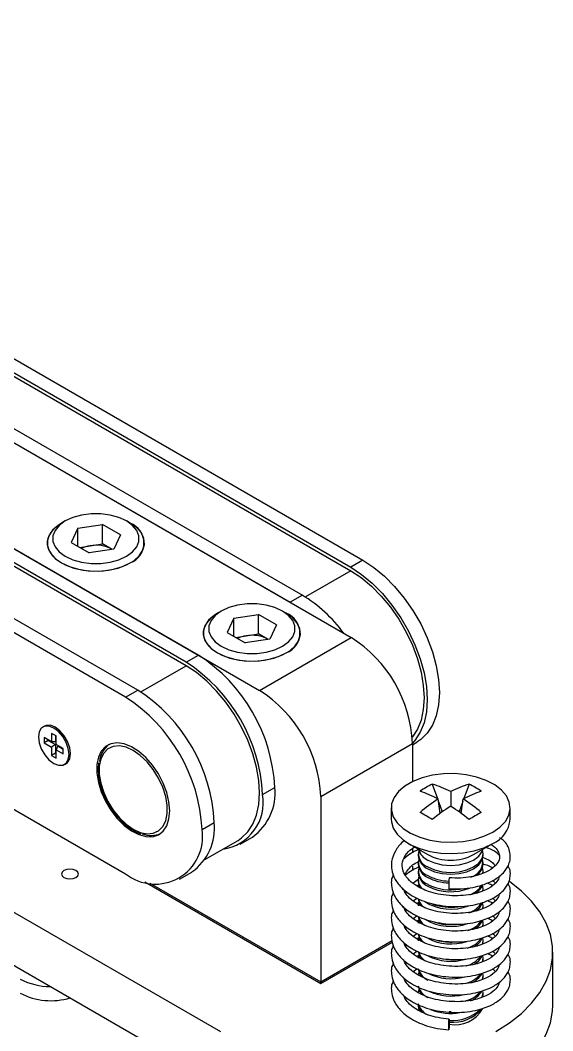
# Model space of a CAD drawing. Header units: millimetres. Extents: x 5 to 292, y 4 to 204.
# Drawn here: x 238.86 to 263.49, y 133.44 to 180.17 of the extents above; entities that cross this region are included whole.
import ezdxf

# ---------------------------------------------------------------- set-up
doc = ezdxf.new("R2010")
doc.units = ezdxf.units.MM

msp = doc.modelspace()

# ---------------------------------------------------------------- linework, layer by layer
at = {"color": 7, "linetype": 'Continuous', "lineweight": 25}
for p, q in [((204.929, 183.939), (254.709, 155.202)), ((198.735, 183.629), (254.172, 151.626)), ((204.363, 183.613), (254.144, 154.875)), ((204.363, 183.449), (254.144, 154.712)), ((202.129, 182.323), (251.909, 153.585)), ((201.563, 181.996), (251.343, 153.259)), ((194.492, 181.18), (249.929, 149.177)), ((247.101, 150.809), (197.32, 179.547)), ((246.535, 150.483), (196.755, 179.22)), ((246.535, 150.32), (196.755, 179.057)), ((243.735, 148.866), (193.955, 177.604)), ((244.301, 149.193), (194.52, 177.93)), ((187.81, 168.217), (248.126, 133.398)), ((187.81, 165.768), (248.126, 130.948)), ((240.949, 157.014), (240.772, 156.912)), ((241.528, 156.68), (241.223, 156.021)), ((241.528, 156.68), (242.669, 156.856)), ((241.528, 155.845), (241.528, 156.68)), ((243.504, 156.374), (242.669, 156.856)), ((242.669, 155.958), (242.669, 156.856)), ((243.954, 156.912), (243.778, 157.014)), ((243.504, 156.374), (243.198, 155.716)), ((241.223, 156.021), (242.058, 155.539)), ((241.615, 155.795), (242.099, 155.87)), ((243.198, 155.716), (242.058, 155.539)), ((242.099, 155.87), (242.669, 155.958)), ((243.086, 155.717), (242.669, 155.958)), ((243.111, 155.702), (243.086, 155.717)), ((243.111, 155.702), (243.086, 155.717)), ((254.709, 155.202), (254.144, 154.875)), ((251.909, 153.585), (251.343, 153.259)), ((248.161, 152.85), (247.984, 152.748)), ((251.167, 152.748), (250.99, 152.85)), ((248.741, 152.516), (248.435, 151.858)), ((248.741, 152.516), (249.881, 152.692)), ((248.741, 151.681), (248.741, 152.516)), ((250.716, 152.21), (249.881, 152.692)), ((249.881, 151.794), (249.881, 152.692)), ((250.716, 152.21), (250.411, 151.552)), ((248.435, 151.858), (249.27, 151.376)), ((248.827, 151.631), (249.311, 151.706)), ((250.411, 151.552), (249.27, 151.376)), ((249.311, 151.706), (249.881, 151.794)), ((250.299, 151.553), (249.881, 151.794)), ((249.929, 149.177), (254.172, 151.626)), ((250.323, 151.539), (250.299, 151.553)), ((250.324, 151.539), (250.299, 151.553)), ((226.623, 150.579), (243.735, 140.701)), ((246.535, 150.483), (247.101, 150.809)), ((243.735, 148.866), (244.301, 149.193)), ((239.982, 147.527), (239.912, 147.487)), ((240.305, 146.804), (239.97, 146.998)), ((239.97, 146.998), (239.97, 146.753)), ((240.163, 146.865), (239.97, 146.753)), ((239.97, 146.753), (240.305, 146.559)), ((240.163, 146.887), (240.163, 146.865)), ((240.163, 146.865), (240.498, 146.671)), ((240.305, 147.192), (240.305, 146.804)), ((240.518, 147.07), (240.305, 147.192)), ((240.498, 146.797), (240.305, 146.804)), ((240.498, 147.081), (240.498, 146.797)), ((240.518, 146.682), (240.518, 147.07)), ((257, 146.668), (257.209, 146.789)), ((240.498, 146.671), (240.305, 146.559)), ((240.305, 146.559), (240.305, 146.171)), ((240.498, 146.671), (240.498, 146.283)), ((240.854, 146.488), (240.518, 146.682)), ((240.608, 146.608), (240.518, 146.437)), ((240.518, 146.049), (240.518, 146.437)), ((240.518, 146.437), (240.854, 146.243)), ((240.608, 146.608), (240.854, 146.466)), ((240.854, 146.243), (240.854, 146.488)), ((252.758, 144.278), (257, 146.727)), ((257, 146.727), (257, 144.961)), ((240.498, 146.283), (240.305, 146.171)), ((240.305, 146.171), (240.518, 146.049)), ((240.498, 146.283), (240.518, 146.272)), ((240.912, 145.755), (240.982, 145.795)), ((250.071, 144.359), (250.636, 144.686)), ((257.919, 144.842), (258.155, 144.174)), ((258.768, 144.496), (258.768, 143.822)), ((259.617, 144.842), (259.381, 144.174)), ((252.758, 144.278), (252.758, 135.704)), ((258.287, 143.493), (258.184, 144.159)), ((258.202, 144.042), (258.374, 143.556)), ((259.334, 144.042), (259.162, 143.556)), ((259.249, 143.493), (259.352, 144.159)), ((256.018, 143.745), (256.018, 143.216)), ((261.518, 143.216), (261.518, 143.745)), ((247.27, 142.743), (247.836, 143.069)), ((247.401, 141.357), (248.935, 142.243)), ((249.035, 142.07), (249.601, 142.396)), ((256.823, 142.094), (257.707, 141.583)), ((259.829, 141.583), (260.713, 142.094)), ((257, 141.868), (257, 141.668)), ((257.268, 141.627), (257.268, 141.545)), ((260.268, 141.545), (260.268, 141.627)), ((257.268, 141.225), (257.268, 141.143)), ((260.268, 141.143), (260.268, 141.225)), ((246.235, 140.453), (246.8, 140.78)), ((257, 141.051), (257, 140.852)), ((257.268, 140.822), (257.268, 140.74)), ((260.268, 140.74), (260.268, 140.822)), ((244.62, 140.32), (252.758, 135.622)), ((244.859, 140.264), (252.758, 135.704)), ((257.268, 140.42), (257.268, 140.338)), ((256.655, 139.838), (256.699, 139.906)), ((256.742, 139.868), (256.673, 139.814)), ((257.32, 140.196), (257.198, 140.147)), ((257.294, 140.178), (257.274, 140.097)), ((260.268, 139.936), (260.268, 140.017)), ((257.034, 139.444), (257.203, 139.571)), ((257.318, 139.379), (257.198, 139.33)), ((257.297, 139.381), (257.268, 139.212)), ((256.655, 139.021), (256.699, 139.09)), ((256.742, 139.052), (256.673, 138.997)), ((260.268, 139.131), (260.268, 139.212)), ((257.034, 138.627), (257.203, 138.755)), ((257.316, 138.562), (257.198, 138.514)), ((257.293, 138.563), (257.268, 138.407)), ((260.268, 138.326), (260.268, 138.407)), ((256.655, 138.205), (256.699, 138.273)), ((256.742, 138.235), (256.673, 138.181)), ((257.034, 137.811), (257.203, 137.938)), ((252.758, 135.704), (256.056, 137.608)), ((252.758, 135.622), (256.073, 137.536)), ((256.655, 137.388), (256.699, 137.456)), ((256.742, 137.419), (256.673, 137.364)), ((257.314, 137.744), (257.198, 137.697)), ((257.289, 137.746), (257.268, 137.603)), ((260.268, 137.521), (260.268, 137.603)), ((257.034, 136.994), (257.203, 137.122)), ((257.294, 136.958), (257.268, 136.798)), ((263.49, 134.622), (263.49, 137.071)), ((256.655, 136.572), (256.699, 136.64)), ((256.742, 136.602), (256.673, 136.548)), ((257.327, 136.933), (257.198, 136.88)), ((260.262, 136.638), (260.268, 136.716)), ((260.268, 136.716), (260.268, 136.798)), ((257.034, 136.178), (257.203, 136.305)), ((257.294, 136.153), (257.268, 135.993)), ((252.758, 135.704), (252.758, 135.622)), ((256.655, 135.755), (256.699, 135.823)), ((260.26, 135.821), (260.268, 135.911)), ((260.268, 135.911), (260.268, 135.993)), ((257.294, 135.348), (257.268, 135.188)), ((260.257, 135.003), (260.268, 135.106)), ((260.268, 135.106), (260.268, 135.188)), ((257.294, 134.543), (257.28, 134.492))]:
    msp.add_line(p, q, dxfattribs=at)
at = {"color": 8, "linetype": 'Continuous', "lineweight": 25}
for p, q in [((254.144, 154.712), (252.048, 153.502)), ((244.438, 149.109), (246.535, 150.32))]:
    msp.add_line(p, q, dxfattribs=at)
at = {"color": 7, "linetype": 'Continuous', "lineweight": 25, "flags": 128}
for points in [[(243.777, 157.014), (243.427, 157.175), (243.024, 157.288), (242.587, 157.345), (242.139, 157.345), (241.703, 157.288), (241.299, 157.175), (240.949, 157.014), (240.67, 156.812), (240.475, 156.579), (240.376, 156.327), (240.376, 156.068), (240.475, 155.816), (240.67, 155.583), (240.949, 155.381), (241.299, 155.22), (241.703, 155.108), (242.139, 155.05), (242.587, 155.05), (243.024, 155.108), (243.427, 155.22), (243.777, 155.381), (244.057, 155.583), (244.251, 155.816), (244.351, 156.068), (244.351, 156.327), (244.251, 156.579), (244.057, 156.812), (243.777, 157.014)], [(240.772, 156.912), (240.615, 156.811), (240.358, 156.583), (240.19, 156.33), (240.116, 156.062), (240.141, 155.79), (240.263, 155.528), (240.476, 155.286), (240.772, 155.075), (241.138, 154.904), (241.557, 154.781), (242.011, 154.711), (242.481, 154.696), (242.946, 154.739), (243.385, 154.836), (243.779, 154.984), (244.112, 155.176), (244.368, 155.404), (244.537, 155.657), (244.61, 155.926), (244.585, 156.197), (244.464, 156.459), (244.25, 156.701), (243.954, 156.912), (243.954, 156.912)], [(240.772, 156.912), (240.476, 156.701), (240.263, 156.459), (240.141, 156.197), (240.116, 155.926), (240.19, 155.657), (240.358, 155.404), (240.615, 155.176), (240.947, 154.984), (241.342, 154.836), (241.781, 154.739), (242.245, 154.696), (242.715, 154.711), (243.17, 154.781), (243.589, 154.904), (243.954, 155.075)], [(254.709, 155.202), (255.212, 154.87), (255.705, 154.461), (256.178, 153.985), (256.621, 153.45), (257.025, 152.868), (257.381, 152.25), (257.684, 151.609), (257.925, 150.958), (258.102, 150.311), (258.209, 149.68), (258.245, 149.078), (258.209, 148.518), (258.102, 148.01), (257.925, 147.566), (257.684, 147.195), (257.381, 146.903), (257.209, 146.789)], [(254.144, 154.875), (254.647, 154.543), (255.14, 154.135), (255.612, 153.658), (256.055, 153.124), (256.459, 152.541), (256.816, 151.924), (257.118, 151.283), (257.36, 150.632), (257.536, 149.984), (257.643, 149.353), (257.679, 148.751), (257.643, 148.191), (257.536, 147.684), (257.36, 147.24), (257.118, 146.868), (257, 146.738)], [(254.144, 154.712), (254.627, 154.393), (255.1, 154.001), (255.554, 153.544), (255.979, 153.03), (256.366, 152.471), (256.709, 151.878), (256.999, 151.263), (257.231, 150.638), (257.4, 150.017), (257.503, 149.411), (257.538, 148.833), (257.503, 148.295), (257.4, 147.808), (257.231, 147.382), (256.999, 147.025), (256.99, 147.014)], [(250.99, 152.85), (250.64, 153.012), (250.236, 153.124), (249.8, 153.181), (249.352, 153.181), (248.915, 153.124), (248.512, 153.012), (248.161, 152.85), (247.882, 152.648), (247.688, 152.415), (247.588, 152.163), (247.588, 151.905), (247.688, 151.653), (247.882, 151.42), (248.161, 151.218), (248.512, 151.056), (248.915, 150.944), (249.352, 150.887), (249.8, 150.887), (250.236, 150.944), (250.64, 151.056), (250.99, 151.218), (251.269, 151.42), (251.463, 151.653), (251.563, 151.905), (251.563, 152.163), (251.463, 152.415), (251.269, 152.648), (250.99, 152.85)], [(247.984, 152.748), (247.827, 152.647), (247.571, 152.42), (247.402, 152.166), (247.329, 151.898), (247.353, 151.627), (247.475, 151.364), (247.689, 151.122), (247.985, 150.911), (248.35, 150.741), (248.769, 150.617), (249.224, 150.547), (249.693, 150.533), (250.158, 150.575), (250.597, 150.673), (250.992, 150.82), (251.324, 151.012), (251.58, 151.24), (251.749, 151.494), (251.823, 151.762), (251.798, 152.033), (251.676, 152.295), (251.463, 152.537), (251.167, 152.748), (251.167, 152.748)], [(247.984, 152.748), (247.689, 152.537), (247.475, 152.295), (247.353, 152.033), (247.329, 151.762), (247.402, 151.494), (247.571, 151.24), (247.827, 151.012), (248.16, 150.82), (248.554, 150.673), (248.993, 150.575), (249.458, 150.533), (249.928, 150.547), (250.382, 150.617), (250.801, 150.741), (251.167, 150.911)], [(248.935, 142.243), (249.1, 142.353), (249.39, 142.633), (249.622, 142.99), (249.792, 143.416), (249.895, 143.903), (249.929, 144.441), (249.895, 145.018), (249.792, 145.624), (249.622, 146.246), (249.39, 146.871), (249.1, 147.486), (248.758, 148.079), (248.37, 148.638), (247.945, 149.151), (247.491, 149.609), (247.018, 150.001), (246.535, 150.32)], [(240.412, 145.804), (240.63, 145.718), (240.827, 145.72), (240.984, 145.81), (241.084, 145.98), (241.119, 146.212), (241.084, 146.485), (240.984, 146.77), (240.827, 147.041), (240.63, 147.271), (240.412, 147.437), (240.193, 147.523), (239.996, 147.521), (239.839, 147.431), (239.739, 147.261), (239.704, 147.029), (239.739, 146.756), (239.839, 146.471), (239.996, 146.2), (240.193, 145.97), (240.412, 145.804)], [(240.982, 145.795), (241.054, 145.851), (241.155, 146.021), (241.189, 146.253), (241.155, 146.525), (241.054, 146.811), (240.898, 147.082), (240.701, 147.312), (240.482, 147.478), (240.264, 147.564), (240.067, 147.562), (239.982, 147.527)], [(245.775, 143.606), (245.74, 144.018), (245.638, 144.453), (245.473, 144.893), (245.25, 145.32), (244.981, 145.717), (244.674, 146.068), (244.344, 146.357), (244.003, 146.574), (243.666, 146.709), (243.346, 146.757), (243.056, 146.715), (242.809, 146.587), (242.614, 146.376), (242.479, 146.091), (242.411, 145.745), (242.411, 145.351), (242.479, 144.925), (242.614, 144.486), (242.809, 144.05), (243.056, 143.635), (243.346, 143.26), (243.666, 142.938), (244.003, 142.684), (244.344, 142.507), (244.674, 142.415), (244.981, 142.412), (245.25, 142.497), (245.473, 142.668), (245.638, 142.917), (245.74, 143.234), (245.775, 143.606)], [(244.089, 142.758), (244.417, 142.608), (244.73, 142.545), (245.016, 142.57), (245.261, 142.684), (245.455, 142.88), (245.589, 143.15), (245.658, 143.483), (245.658, 143.864), (245.589, 144.276), (245.455, 144.702), (245.261, 145.122), (245.016, 145.518), (244.73, 145.873), (244.417, 146.172), (244.089, 146.401), (243.76, 146.551), (243.447, 146.614), (243.161, 146.589), (242.916, 146.475), (242.722, 146.279), (242.588, 146.009), (242.519, 145.676), (242.519, 145.295), (242.588, 144.883), (242.722, 144.457), (242.916, 144.037), (243.161, 143.641), (243.447, 143.286), (243.76, 142.987), (244.089, 142.758)], [(260.713, 142.623), (261.045, 142.855), (261.296, 143.12), (261.455, 143.408), (261.517, 143.707), (261.48, 144.008), (261.345, 144.3), (261.116, 144.571), (260.803, 144.813), (260.416, 145.016), (259.97, 145.173), (259.48, 145.279), (258.964, 145.329), (258.442, 145.321), (257.931, 145.257), (257.45, 145.139), (257.017, 144.969), (256.647, 144.756), (256.354, 144.506), (256.149, 144.229), (256.037, 143.934), (256.025, 143.632), (256.112, 143.334), (256.294, 143.051), (256.567, 142.794), (256.918, 142.57), (257.337, 142.39), (257.807, 142.258), (258.312, 142.18), (258.833, 142.158), (259.353, 142.194), (259.851, 142.286), (260.309, 142.43), (260.713, 142.623)], [(256.018, 143.216), (256.025, 143.103), (256.112, 142.805), (256.294, 142.523), (256.567, 142.265), (256.918, 142.042), (257.337, 141.861), (257.807, 141.729), (258.312, 141.651), (258.833, 141.629), (259.353, 141.665), (259.851, 141.757), (260.309, 141.902), (260.713, 142.094)], [(257.707, 141.335), (258.018, 141.198), (258.38, 141.111), (258.768, 141.082), (259.156, 141.111), (259.518, 141.198), (259.829, 141.335), (260.067, 141.515), (260.217, 141.724), (260.254, 141.829)], [(257.707, 141.015), (258.018, 140.877), (258.38, 140.791), (258.768, 140.761), (259.156, 140.791), (259.518, 140.877), (259.829, 141.015), (260.067, 141.194), (260.217, 141.403), (260.268, 141.627), (260.242, 141.787)], [(257.707, 140.933), (258.018, 140.795), (258.38, 140.709), (258.768, 140.679), (259.156, 140.709), (259.518, 140.795), (259.829, 140.933), (260.067, 141.112), (260.217, 141.321), (260.268, 141.545)], [(241.437, 140.843), (241.31, 140.892), (241.161, 140.909), (241.012, 140.892), (240.885, 140.843), (240.801, 140.77), (240.771, 140.684), (240.801, 140.598), (240.885, 140.525), (241.012, 140.476), (241.161, 140.459), (241.31, 140.476), (241.437, 140.525), (241.521, 140.598), (241.551, 140.684), (241.521, 140.77), (241.437, 140.843)], [(260.257, 140.719), (260.268, 140.822), (260.242, 140.982)], [(257.268, 140.338), (257.319, 140.114), (257.351, 140.054)], [(260.854, 133.398), (261.484, 133.802), (262.038, 134.242), (262.509, 134.713), (262.892, 135.209), (263.183, 135.727), (263.379, 136.259), (263.478, 136.799), (263.478, 137.343), (263.379, 137.884), (263.183, 138.416), (262.892, 138.933), (262.509, 139.43), (262.038, 139.901), (261.487, 140.339)], [(260.254, 139.901), (260.268, 140.017), (260.242, 140.179)], [(257.268, 139.533), (257.319, 139.309), (257.361, 139.233)], [(257.274, 139.537), (257.319, 139.391), (257.445, 139.207)], [(260.251, 139.083), (260.268, 139.212), (260.245, 139.363)], [(257.268, 138.728), (257.319, 138.504), (257.371, 138.413)], [(257.276, 138.721), (257.319, 138.586), (257.459, 138.388)], [(260.248, 138.266), (260.268, 138.407), (260.248, 138.547)], [(257.268, 137.923), (257.319, 137.699), (257.382, 137.592)], [(260.244, 137.448), (260.268, 137.603), (260.251, 137.732)], [(257.268, 137.118), (257.319, 136.894), (257.394, 136.772)], [(258.396, 136.764), (258.768, 136.737), (258.832, 136.737)], [(260.24, 136.63), (260.268, 136.798), (260.254, 136.916)], [(257.268, 136.314), (257.319, 136.089), (257.405, 135.952)], [(260.235, 135.813), (260.268, 135.993), (260.256, 136.101)], [(257.268, 135.509), (257.319, 135.285), (257.418, 135.131)], [(260.23, 134.995), (260.268, 135.188), (260.258, 135.286)], [(248.126, 130.948), (248.826, 130.584), (249.588, 130.264), (250.404, 129.992), (251.265, 129.771), (252.161, 129.603), (253.082, 129.49), (254.019, 129.433), (254.961, 129.433), (255.898, 129.49), (256.819, 129.603), (257.715, 129.771), (258.576, 129.992), (259.392, 130.264), (260.154, 130.584), (260.854, 130.948), (261.484, 131.352), (262.038, 131.792), (262.509, 132.263), (262.892, 132.76), (263.183, 133.277), (263.379, 133.809), (263.478, 134.35), (263.49, 134.622)], [(257.268, 134.704), (257.319, 134.48), (257.431, 134.311)], [(258.698, 134.323), (258.768, 134.322), (258.792, 134.322)], [(258.698, 133.87), (258.698, 133.781), (258.696, 133.684), (258.693, 133.593), (258.69, 133.522), (258.686, 133.482), (258.684, 133.48), (258.682, 133.515), (258.681, 133.582), (258.682, 133.671), (258.684, 133.768), (258.686, 133.859), (258.69, 133.93), (258.693, 133.97), (258.696, 133.972), (258.698, 133.937), (258.698, 133.87)]]:
    msp.add_lwpolyline(points, dxfattribs=at)
at = {"color": 7, "linetype": 'Continuous', "lineweight": 25}
for centre, radius, start, end in [((243.599, 155.994), 0.985, 291.1153, 68.8687), ((242.292, 154.514), 1.37, 98.1327, 115.7537), ((242.365, 154.323), 1.57, 62.643, 99.771), ((248.325, 147.755), 6.843, 36.4889, 58.421), ((250.812, 151.83), 0.985, 291.1153, 68.8687), ((249.505, 150.35), 1.37, 98.1326, 115.7538), ((249.577, 150.159), 1.57, 62.643, 99.771), ((250.903, 146.473), 6.102, 2.3869, 57.6131), ((242.904, 144.304), 7.742, 2.8282, 57.1718), ((242.338, 143.977), 7.742, 2.8282, 57.1718), ((240.103, 142.687), 7.742, 2.8282, 57.1718), ((246.661, 144.023), 6.102, 2.3869, 57.6131), ((239.538, 142.361), 7.742, 2.8282, 57.1718), ((243.611, 145.808), 1.084, 126.0692, 175.2229), ((248.157, 144.428), 2.492, 305.3848, 5.9274), ((259.995, 140.595), 4.727, 116.051, 123.9436), ((255.387, 138.812), 6.035, 62.3894, 70.9649), ((256.355, 139.781), 5.297, 62.8994, 72.8285), ((261.181, 139.781), 5.296, 107.1711, 117.101), ((262.149, 138.812), 6.034, 109.0346, 117.6111), ((257.541, 140.595), 4.727, 56.0563, 63.9491), ((247.937, 143.984), 2.166, 277.8977, 9.9599), ((262.361, 137.743), 7.656, 123.0607, 130.8258), ((255.175, 137.742), 7.657, 49.1746, 56.9388), ((246.553, 124.172), 22.173, 59.162, 60.8433), ((263.828, 135.898), 9.402, 122.5604, 128.9402), ((253.707, 135.897), 9.403, 51.0603, 57.4391), ((270.984, 124.172), 22.173, 119.1567, 120.838), ((245.357, 142.812), 2.492, 305.3848, 5.9274), ((260.196, 143.315), 1.326, 292.9317, 355.7482), ((245.105, 142.41), 2.191, 231.2817, 8.729), ((244.917, 143.56), 1.09, 247.85, 293.5777), ((257.95, 141.642), 0.672, 167.4741, 248.8199), ((258.056, 142.066), 0.81, 197.8847, 244.5271), ((258.017, 141.619), 0.753, 185.63, 245.6898), ((257.95, 141.239), 0.672, 167.4741, 248.8199), ((258.768, 143.597), 2.276, 242.2171, 297.7776), ((259.503, 141.266), 0.749, 284.2185, 9.1563), ((258.017, 141.217), 0.753, 185.63, 245.6898), ((258.017, 140.814), 0.753, 185.63, 245.6898), ((257.95, 140.837), 0.672, 167.4741, 248.8199), ((259.576, 141.197), 0.695, 304.9524, 355.5469), ((257.827, 140.419), 0.557, 163.1522, 224.6878), ((258.717, 142.502), 2.142, 241.9004, 269.164), ((258.716, 142.42), 2.142, 241.8983, 269.1104), ((258.772, 142.295), 2.342, 242.9453, 280.3926), ((262.061, 140.193), 3.381, 174.6551, 181.3431), ((258.774, 142.183), 2.315, 242.567, 291.8828), ((259.162, 140.078), 0.482, 175.7012, 188.2948), ((259.272, 140.751), 1.099, 290.0142, 327.8763), ((259.518, 140.444), 0.772, 304.1734, 339.2702), ((258.782, 141.326), 2.264, 237.7771, 291.0616), ((258.765, 141.551), 2.402, 249.7074, 278.1597), ((259.253, 139.967), 1.128, 288.3527, 326.7771), ((259.505, 139.649), 0.788, 302.6003, 338.0225), ((258.78, 140.541), 2.283, 239.1086, 289.7975), ((258.768, 140.823), 2.477, 252.6079, 275.7242), ((259.234, 139.184), 1.156, 286.735, 325.7055), ((259.491, 138.854), 0.805, 301.064, 336.7994), ((257.957, 138.072), 0.699, 193.943, 228.1784), ((258.777, 139.802), 2.347, 242.8913, 288.2169), ((258.767, 140.039), 2.498, 255.1868, 273.6096), ((259.215, 138.401), 1.185, 285.1594, 324.6611), ((259.477, 138.059), 0.823, 299.5655, 335.5983), ((257.978, 137.279), 0.723, 195.7321, 231.5695), ((258.777, 138.999), 2.348, 242.9124, 287.0759), ((259.147, 137.693), 1.298, 284.9634, 322.2433), ((259.458, 137.268), 0.846, 297.3886, 334.3953), ((258.057, 136.515), 0.811, 198.1403, 244.5016), ((258.777, 138.196), 2.349, 242.929, 285.9356), ((259.128, 136.918), 1.334, 283.5042, 320.8454), ((259.314, 136.6), 1.037, 294.178, 330.2395), ((240.218, 138.37), 2.881, 241.9479, 270.8194), ((240.286, 137.93), 3.101, 242.6905, 286.7025), ((258.062, 135.716), 0.819, 199.5664, 244.3573), ((258.775, 137.412), 2.37, 244.5008, 284.7043), ((259.108, 136.143), 1.37, 282.0862, 319.4859), ((259.29, 135.82), 1.072, 291.727, 329.0075), ((257.803, 134.604), 0.534, 174.7799, 208.6547), ((258.067, 134.917), 0.827, 200.9796, 244.2127), ((258.77, 136.638), 2.4, 247.2024, 280.1974), ((258.972, 135.171), 1.46, 259.1281, 330.8348), ((258.885, 135.534), 1.705, 263.7013, 320.5804), ((258.871, 135.715), 1.803, 264.4963, 314.588)]:
    msp.add_arc(centre, radius, start, end, dxfattribs=at)
for points, knots in [([(242.494, 145.833), (242.483, 145.76), (242.454, 145.57), (242.481, 145.223), (242.563, 144.812), (242.708, 144.393), (242.884, 144.018), (243.028, 143.799), (243.088, 143.707)], [0, 0, 0, 0, 0.116788, 0.303478, 0.490554, 0.677314, 0.863798, 1, 1, 1, 1]), ([(243.088, 143.707), (243.11, 143.672), (243.21, 143.508), (243.43, 143.249), (243.73, 142.954), (243.966, 142.78), (244.095, 142.704), (244.12, 142.689)], [0, 0, 0, 0, 0.078046, 0.368039, 0.65862, 0.934942, 1, 1, 1, 1]), ([(244.12, 142.689), (244.178, 142.656), (244.284, 142.596), (244.389, 142.564), (244.436, 142.55)], [0, 0, 0, 0, 0.552521, 1, 1, 1, 1]), ([(256.646, 142.242), (256.615, 142.219), (256.429, 142.076), (256.185, 141.754), (256.029, 141.336), (256.021, 140.938), (256.112, 140.57), (256.372, 140.145), (256.776, 139.798), (257.23, 139.546), (257.658, 139.377), (258.152, 139.247), (258.505, 139.21), (258.685, 139.192)], [0, 0, 0, 0, 0.023312, 0.141064, 0.262091, 0.33002, 0.41934, 0.532704, 0.665881, 0.740956, 0.822622, 0.90959, 1, 1, 1, 1]), ([(258.685, 140.008), (258.882, 140.002), (259.261, 139.991), (259.785, 140.059), (260.221, 140.167), (260.648, 140.332), (261, 140.545), (261.245, 140.778), (261.395, 140.987), (261.493, 141.204), (261.541, 141.466), (261.491, 141.839), (261.334, 142.163), (261.089, 142.328), (261.033, 142.365)], [0, 0, 0, 0, 0.100486, 0.193382, 0.276436, 0.348495, 0.463613, 0.541293, 0.59567, 0.657903, 0.727911, 0.804385, 0.955772, 1, 1, 1, 1]), ([(260.995, 140.565), (260.991, 140.529), (260.98, 140.42), (260.794, 140.194), (260.399, 139.926), (259.824, 139.744), (259.221, 139.675), (258.701, 139.68), (258.195, 139.749), (257.646, 139.9), (257.152, 140.137), (256.812, 140.424), (256.61, 140.702), (256.506, 140.999), (256.544, 141.34), (256.734, 141.691), (256.996, 141.872), (257.093, 141.938)], [0, 0, 0, 0, 0.03175, 0.096165, 0.178076, 0.27817, 0.336517, 0.398653, 0.458339, 0.513062, 0.603272, 0.669837, 0.714926, 0.780772, 0.863125, 0.949548, 1, 1, 1, 1]), ([(257.324, 141.831), (257.276, 141.812), (257.094, 141.741), (256.848, 141.594), (256.678, 141.454), (256.606, 141.394)], [0, 0, 0, 0, 0.168481, 0.647721, 1, 1, 1, 1]), ([(260.637, 142.05), (260.672, 142.031), (260.835, 141.942), (260.962, 141.752), (261.048, 141.523), (261.007, 141.292), (260.801, 141.012), (260.397, 140.742), (259.824, 140.562), (259.221, 140.489), (258.874, 140.502), (258.695, 140.508)], [0, 0, 0, 0, 0.031227, 0.147499, 0.25227, 0.382064, 0.490552, 0.628506, 0.797084, 0.895351, 1, 1, 1, 1]), ([(261.017, 141.56), (260.914, 141.652), (260.749, 141.8), (260.489, 141.879), (260.391, 141.908)], [0, 0, 0, 0, 0.625131, 1, 1, 1, 1]), ([(256.655, 140.655), (256.704, 140.742), (256.824, 140.957), (257.077, 141.179), (257.291, 141.265), (257.299, 141.269)], [0, 0, 0, 0, 0.3969726, 0.9770542, 1, 1, 1, 1]), ([(260.232, 141.456), (260.244, 141.453), (260.472, 141.395), (260.685, 141.244), (260.798, 141.109), (260.825, 141.076)], [0, 0, 0, 0, 0.040397, 0.764409, 1, 1, 1, 1]), ([(257.322, 141.014), (257.275, 140.995), (257.093, 140.924), (256.873, 140.794), (256.724, 140.672), (256.673, 140.63)], [0, 0, 0, 0, 0.186266, 0.723405, 1, 1, 1, 1]), ([(258.685, 139.192), (258.882, 139.186), (259.261, 139.174), (259.785, 139.242), (260.221, 139.35), (260.648, 139.516), (261, 139.728), (261.245, 139.961), (261.395, 140.17), (261.495, 140.388), (261.535, 140.647), (261.53, 140.889), (261.445, 141.014), (261.417, 141.056)], [0, 0, 0, 0, 0.119207, 0.229409, 0.327937, 0.413421, 0.549985, 0.642137, 0.706645, 0.780472, 0.863523, 0.954244, 1, 1, 1, 1]), ([(260.699, 140.973), (260.689, 140.98), (260.578, 141.062), (260.409, 141.103), (260.255, 141.14)], [0, 0, 0, 0, 0.083153, 1, 1, 1, 1]), ([(256.111, 140.646), (256.083, 140.579), (256.017, 140.42), (256.025, 140.121), (256.11, 139.754), (256.373, 139.328), (256.776, 138.981), (257.23, 138.73), (257.658, 138.561), (258.152, 138.43), (258.505, 138.394), (258.685, 138.375)], [0, 0, 0, 0, 0.063842, 0.15002, 0.263338, 0.407158, 0.576115, 0.67136, 0.774967, 0.8853, 1, 1, 1, 1]), ([(257.034, 140.26), (257.101, 140.328), (257.172, 140.401), (257.29, 140.448), (257.297, 140.451)], [0, 0, 0, 0, 0.935828, 1, 1, 1, 1]), ([(258.685, 138.375), (258.882, 138.369), (259.261, 138.358), (259.785, 138.425), (260.221, 138.534), (260.648, 138.699), (261, 138.911), (261.245, 139.145), (261.395, 139.354), (261.495, 139.572), (261.535, 139.83), (261.53, 140.072), (261.445, 140.197), (261.417, 140.24)], [0, 0, 0, 0, 0.119207, 0.229409, 0.327937, 0.413421, 0.549985, 0.642137, 0.706645, 0.780472, 0.863523, 0.954244, 1, 1, 1, 1]), ([(260.699, 140.157), (260.689, 140.164), (260.624, 140.213), (260.524, 140.238), (260.438, 140.259)], [0, 0, 0, 0, 0.139495, 1, 1, 1, 1]), ([(260.694, 140.384), (260.709, 140.376), (260.777, 140.339), (260.804, 140.294), (260.825, 140.26)], [0, 0, 0, 0, 0.219525, 1, 1, 1, 1]), ([(256.111, 139.83), (256.083, 139.762), (256.017, 139.604), (256.025, 139.305), (256.11, 138.937), (256.373, 138.512), (256.776, 138.165), (257.23, 137.913), (257.658, 137.744), (258.152, 137.613), (258.505, 137.577), (258.685, 137.559)], [0, 0, 0, 0, 0.0638417, 0.1500196, 0.2633379, 0.4071581, 0.576115, 0.6713605, 0.7749669, 0.8852996, 1, 1, 1, 1]), ([(260.995, 139.749), (260.991, 139.713), (260.98, 139.603), (260.794, 139.378), (260.399, 139.109), (259.824, 138.927), (259.221, 138.859), (258.701, 138.863), (258.195, 138.933), (257.646, 139.083), (257.15, 139.321), (256.816, 139.607), (256.64, 139.833), (256.606, 139.95), (256.592, 139.998)], [0, 0, 0, 0, 0.042517, 0.128779, 0.238469, 0.372508, 0.450642, 0.533851, 0.613778, 0.68706, 0.807863, 0.897003, 0.957384, 1, 1, 1, 1]), ([(258.685, 137.559), (258.882, 137.553), (259.261, 137.541), (259.785, 137.609), (260.221, 137.717), (260.648, 137.883), (261, 138.095), (261.245, 138.328), (261.395, 138.537), (261.495, 138.755), (261.535, 139.014), (261.53, 139.255), (261.445, 139.381), (261.417, 139.423)], [0, 0, 0, 0, 0.119207, 0.229409, 0.327937, 0.413421, 0.549985, 0.642137, 0.706645, 0.780472, 0.863523, 0.954244, 1, 1, 1, 1]), ([(260.699, 139.34), (260.689, 139.347), (260.624, 139.397), (260.524, 139.421), (260.438, 139.442)], [0, 0, 0, 0, 0.139495, 1, 1, 1, 1]), ([(260.694, 139.568), (260.709, 139.559), (260.777, 139.522), (260.804, 139.478), (260.825, 139.443)], [0, 0, 0, 0, 0.219525, 1, 1, 1, 1]), ([(256.111, 139.013), (256.083, 138.946), (256.017, 138.787), (256.025, 138.488), (256.11, 138.121), (256.373, 137.695), (256.776, 137.348), (257.23, 137.096), (257.658, 136.928), (258.152, 136.797), (258.505, 136.761), (258.685, 136.742)], [0, 0, 0, 0, 0.063842, 0.15002, 0.263338, 0.407158, 0.576115, 0.67136, 0.774967, 0.8853, 1, 1, 1, 1]), ([(260.995, 138.932), (260.991, 138.896), (260.98, 138.787), (260.794, 138.561), (260.399, 138.293), (259.824, 138.111), (259.221, 138.042), (258.701, 138.047), (258.195, 138.116), (257.646, 138.266), (257.15, 138.504), (256.816, 138.791), (256.64, 139.016), (256.606, 139.133), (256.592, 139.182)], [0, 0, 0, 0, 0.042518, 0.128779, 0.238469, 0.372508, 0.450642, 0.533851, 0.613778, 0.68706, 0.807863, 0.897003, 0.957384, 1, 1, 1, 1]), ([(260.995, 138.116), (260.991, 138.08), (260.98, 137.97), (260.794, 137.745), (260.399, 137.476), (259.824, 137.294), (259.221, 137.226), (258.701, 137.23), (258.195, 137.3), (257.646, 137.45), (257.15, 137.688), (256.816, 137.974), (256.64, 138.199), (256.606, 138.317), (256.592, 138.365)], [0, 0, 0, 0, 0.0425174, 0.1287787, 0.2384687, 0.3725083, 0.4506424, 0.5338507, 0.6137784, 0.6870596, 0.8078634, 0.8970031, 0.9573841, 1, 1, 1, 1]), ([(258.685, 136.742), (258.882, 136.736), (259.261, 136.725), (259.785, 136.792), (260.221, 136.901), (260.648, 137.066), (261, 137.278), (261.245, 137.512), (261.395, 137.721), (261.495, 137.939), (261.535, 138.197), (261.53, 138.439), (261.445, 138.564), (261.417, 138.606)], [0, 0, 0, 0, 0.119207, 0.229409, 0.327937, 0.413421, 0.549985, 0.642137, 0.706645, 0.780472, 0.863523, 0.954244, 1, 1, 1, 1]), ([(260.699, 138.524), (260.689, 138.53), (260.624, 138.58), (260.524, 138.605), (260.438, 138.626)], [0, 0, 0, 0, 0.139495, 1, 1, 1, 1]), ([(260.694, 138.751), (260.709, 138.743), (260.777, 138.706), (260.804, 138.661), (260.825, 138.626)], [0, 0, 0, 0, 0.219525, 1, 1, 1, 1]), ([(256.111, 138.197), (256.083, 138.129), (256.017, 137.971), (256.025, 137.671), (256.11, 137.304), (256.373, 136.879), (256.776, 136.532), (257.23, 136.28), (257.658, 136.111), (258.152, 135.98), (258.505, 135.944), (258.685, 135.926)], [0, 0, 0, 0, 0.0638417, 0.1500196, 0.2633379, 0.4071581, 0.576115, 0.6713605, 0.7749669, 0.8852996, 1, 1, 1, 1]), ([(260.694, 137.934), (260.709, 137.926), (260.777, 137.889), (260.804, 137.845), (260.825, 137.81)], [0, 0, 0, 0, 0.219525, 1, 1, 1, 1]), ([(260.995, 137.299), (260.991, 137.263), (260.98, 137.154), (260.794, 136.928), (260.399, 136.66), (259.824, 136.478), (259.221, 136.409), (258.701, 136.414), (258.195, 136.483), (257.646, 136.633), (257.15, 136.871), (256.816, 137.158), (256.64, 137.383), (256.606, 137.5), (256.592, 137.549)], [0, 0, 0, 0, 0.042518, 0.128779, 0.238469, 0.372508, 0.450642, 0.533851, 0.613778, 0.68706, 0.807863, 0.897003, 0.957384, 1, 1, 1, 1]), ([(258.685, 135.926), (258.882, 135.92), (259.261, 135.908), (259.785, 135.976), (260.221, 136.084), (260.648, 136.25), (261, 136.462), (261.245, 136.695), (261.395, 136.904), (261.495, 137.122), (261.535, 137.381), (261.53, 137.622), (261.445, 137.748), (261.417, 137.79)], [0, 0, 0, 0, 0.119207, 0.229409, 0.327937, 0.413421, 0.549985, 0.642137, 0.706645, 0.780472, 0.863523, 0.954244, 1, 1, 1, 1]), ([(260.699, 137.707), (260.689, 137.714), (260.624, 137.763), (260.524, 137.788), (260.438, 137.809)], [0, 0, 0, 0, 0.139495, 1, 1, 1, 1]), ([(256.111, 137.38), (256.083, 137.313), (256.017, 137.154), (256.025, 136.855), (256.11, 136.488), (256.373, 136.062), (256.776, 135.715), (257.23, 135.463), (257.658, 135.294), (258.152, 135.164), (258.505, 135.128), (258.685, 135.109)], [0, 0, 0, 0, 0.063842, 0.15002, 0.263338, 0.407158, 0.576115, 0.67136, 0.774967, 0.8853, 1, 1, 1, 1]), ([(258.685, 135.109), (258.882, 135.103), (259.261, 135.092), (259.785, 135.159), (260.221, 135.268), (260.648, 135.433), (261, 135.645), (261.245, 135.878), (261.395, 136.087), (261.495, 136.306), (261.535, 136.564), (261.53, 136.806), (261.445, 136.931), (261.417, 136.973)], [0, 0, 0, 0, 0.119207, 0.229409, 0.327937, 0.413421, 0.549985, 0.642137, 0.706645, 0.780472, 0.863523, 0.954244, 1, 1, 1, 1]), ([(260.699, 136.89), (260.689, 136.897), (260.624, 136.947), (260.524, 136.972), (260.438, 136.993)], [0, 0, 0, 0, 0.139495, 1, 1, 1, 1]), ([(260.694, 137.118), (260.709, 137.11), (260.777, 137.073), (260.804, 137.028), (260.825, 136.993)], [0, 0, 0, 0, 0.219525, 1, 1, 1, 1]), ([(256.111, 136.563), (256.083, 136.496), (256.017, 136.338), (256.025, 136.038), (256.11, 135.671), (256.373, 135.246), (256.776, 134.899), (257.23, 134.647), (257.658, 134.478), (258.152, 134.347), (258.505, 134.311), (258.685, 134.293)], [0, 0, 0, 0, 0.0638417, 0.1500196, 0.2633379, 0.4071581, 0.576115, 0.6713605, 0.7749669, 0.8852996, 1, 1, 1, 1]), ([(260.995, 136.482), (260.991, 136.446), (260.98, 136.337), (260.794, 136.112), (260.399, 135.843), (259.824, 135.661), (259.221, 135.593), (258.701, 135.597), (258.195, 135.667), (257.646, 135.817), (257.15, 136.055), (256.816, 136.341), (256.64, 136.566), (256.606, 136.684), (256.592, 136.732)], [0, 0, 0, 0, 0.0425174, 0.1287787, 0.2384687, 0.3725083, 0.4506424, 0.5338507, 0.6137784, 0.6870596, 0.8078634, 0.8970031, 0.9573841, 1, 1, 1, 1]), ([(258.685, 134.293), (258.882, 134.287), (259.261, 134.275), (259.785, 134.343), (260.221, 134.451), (260.648, 134.617), (261, 134.829), (261.245, 135.062), (261.395, 135.271), (261.495, 135.489), (261.535, 135.748), (261.53, 135.989), (261.445, 136.115), (261.417, 136.157)], [0, 0, 0, 0, 0.119207, 0.229409, 0.327937, 0.413421, 0.549985, 0.642137, 0.706645, 0.780472, 0.863523, 0.954244, 1, 1, 1, 1]), ([(260.694, 136.301), (260.709, 136.293), (260.777, 136.256), (260.804, 136.212), (260.825, 136.177)], [0, 0, 0, 0, 0.219525, 1, 1, 1, 1]), ([(256.111, 135.747), (256.083, 135.679), (256.017, 135.521), (256.025, 135.222), (256.11, 134.855), (256.373, 134.429), (256.776, 134.082), (257.23, 133.83), (257.658, 133.661), (258.152, 133.531), (258.505, 133.495), (258.685, 133.476)], [0, 0, 0, 0, 0.063842, 0.15002, 0.263338, 0.407158, 0.576115, 0.671361, 0.774967, 0.8853, 1, 1, 1, 1]), ([(258.695, 134.792), (258.523, 134.811), (258.195, 134.848), (257.646, 135.001), (257.15, 135.238), (256.816, 135.524), (256.64, 135.75), (256.606, 135.867), (256.592, 135.916)], [0, 0, 0, 0, 0.171464, 0.328669, 0.587822, 0.779047, 0.908579, 1, 1, 1, 1]), ([(260.995, 135.666), (260.991, 135.63), (260.98, 135.521), (260.794, 135.295), (260.399, 135.026), (259.824, 134.846), (259.221, 134.773), (258.874, 134.786), (258.695, 134.792)], [0, 0, 0, 0, 0.079643, 0.241226, 0.446695, 0.697776, 0.844136, 1, 1, 1, 1]), ([(258.695, 133.976), (258.523, 133.995), (258.195, 134.031), (257.646, 134.185), (257.15, 134.421), (256.816, 134.708), (256.64, 134.933), (256.606, 135.051), (256.592, 135.099)], [0, 0, 0, 0, 0.171464, 0.328669, 0.587822, 0.779047, 0.908579, 1, 1, 1, 1])]:
    msp.add_open_spline(points, degree=3, knots=knots, dxfattribs=at)

doc.saveas('drawing.dxf')
